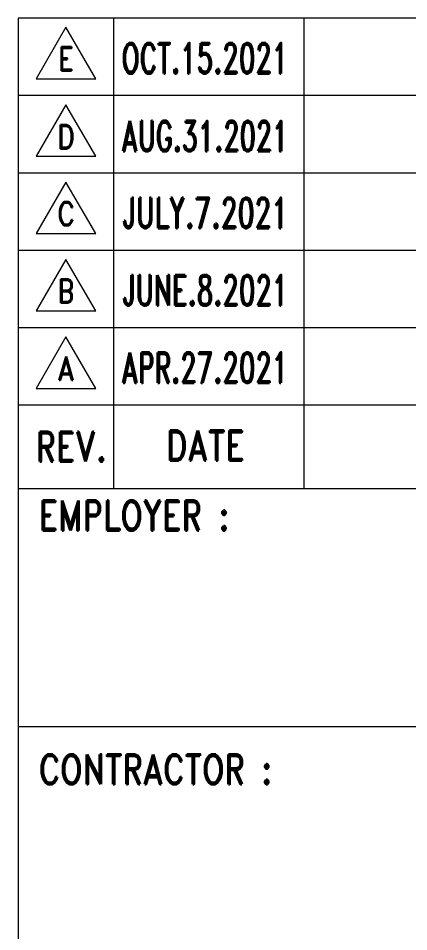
# Model space of a CAD drawing. Header units: millimetres. Extents: x -300 to 383236, y -195106 to -144646.
# Drawn here: x 291149 to 293932, y -188120 to -181610 of the extents above; entities that cross this region are included whole.
import ezdxf
from ezdxf.enums import TextEntityAlignment as Align

# ---------------------------------------------------------------- set-up
doc = ezdxf.new("R2010")
doc.units = ezdxf.units.MM
doc.header["$LTSCALE"] = 60
doc.layers.add('1', color=7, linetype='Continuous')
doc.layers.add('TAN-TIT', color=30, linetype='Continuous', lineweight=0)
doc.styles.add('KIM3', font='ROMAND.shx', dxfattribs={"width": 1.25, "height": 3})
doc.styles.add('RD20', font='ROMAND.SHX', dxfattribs={"width": 0.8, "height": 2})
doc.styles.add('RD6', font='ROMAND.shx', dxfattribs={"width": 0.83, "height": 6})

# ---------------------------------------------------------------- blocks, each defined once
blk = doc.blocks.new('BORDER')
at = {"layer": 'TAN-TIT'}
for p, q in [((232823, 44987), (193237, 44987)), ((193237, 44987), (193237, 3520)), ((195499, 44987), (195499, 33818)), ((200023, 44987), (200023, 33818)), ((194369, 44772), (193663, 43548)), ((195076, 43548), (194369, 44772)), ((193663, 43548), (195076, 43548)), ((232823, 43149), (193237, 43149)), ((194369, 42934), (193663, 41710)), ((195076, 41710), (194369, 42934)), ((193663, 41710), (195076, 41710)), ((232823, 41311), (193237, 41311)), ((194369, 41097), (193663, 39872)), ((195076, 39872), (194369, 41097)), ((193663, 39872), (195076, 39872)), ((232823, 39473), (193237, 39473)), ((194369, 39259), (193663, 38034)), ((195076, 38034), (194369, 39259)), ((193663, 38034), (195076, 38034)), ((232823, 37635), (193237, 37635)), ((194369, 37421), (193663, 36196)), ((195076, 36196), (194369, 37421)), ((193663, 36196), (195076, 36196)), ((232823, 35797), (193237, 35797)), ((193237, 33818), (232823, 33818)), ((193237, 28163), (232823, 28163))]:
    blk.add_line(p, q, dxfattribs=at)
at = {"layer": 'TAN-TIT', "style": 'RD6', "width": 0.8}
for s, p in [('REV.', (194497, 34456)), ('DATE', (197685, 34484))]:
    blk.add_text(s, height=706.9, dxfattribs=at).set_placement(p, align=Align.CENTER)
for s, p in [('EMPLOYER :', (193724, 32823)), ('CONTRACTOR :', (193724, 26794))]:
    blk.add_text(s, height=706.9, dxfattribs=at).set_placement(p)

msp = doc.modelspace()

# ---------------------------------------------------------------- block references
at = {"layer": '1', "xscale": 0.3, "yscale": 0.3, "zscale": 0.3}
msp.add_blockref('BORDER', (233177.5, -195106.1), dxfattribs=at)

# ---------------------------------------------------------------- texts
at = {"style": 'RD20', "width": 0.83}
for s, p in [('E', (291489.2, -181984.3)), ('D', (291489.2, -182539.7)), ('C', (291489.2, -183087.1)), ('B', (291489.2, -183638.5)), ('A', (291489.2, -184189.9))]:
    msp.add_text(s, height=169.7, dxfattribs=at).set_placement(p, align=Align.CENTER)
at = {"style": 'KIM3'}
for s, width, p, p2 in [('OCT.15.2021', 0.598176, (291885.1, -182002.6), (293074.2, -182002.6)), ('AUG.31.2021', 0.58902, (291885.1, -182558), (293074.2, -182558)), ('JULY.7.2021', 0.614085, (291885.1, -183105.3), (293074.2, -183105.3)), ('JUNE.8.2021', 0.598176, (291885.1, -183656.7), (293074.2, -183656.7)), ('APR.27.2021', 0.598176, (291885.1, -184208.1), (293074.2, -184208.1))]:
    msp.add_text(s, height=216.31, dxfattribs=dict(at, width=width)).set_placement(p, p2, align=Align.FIT)

doc.saveas('drawing.dxf')
